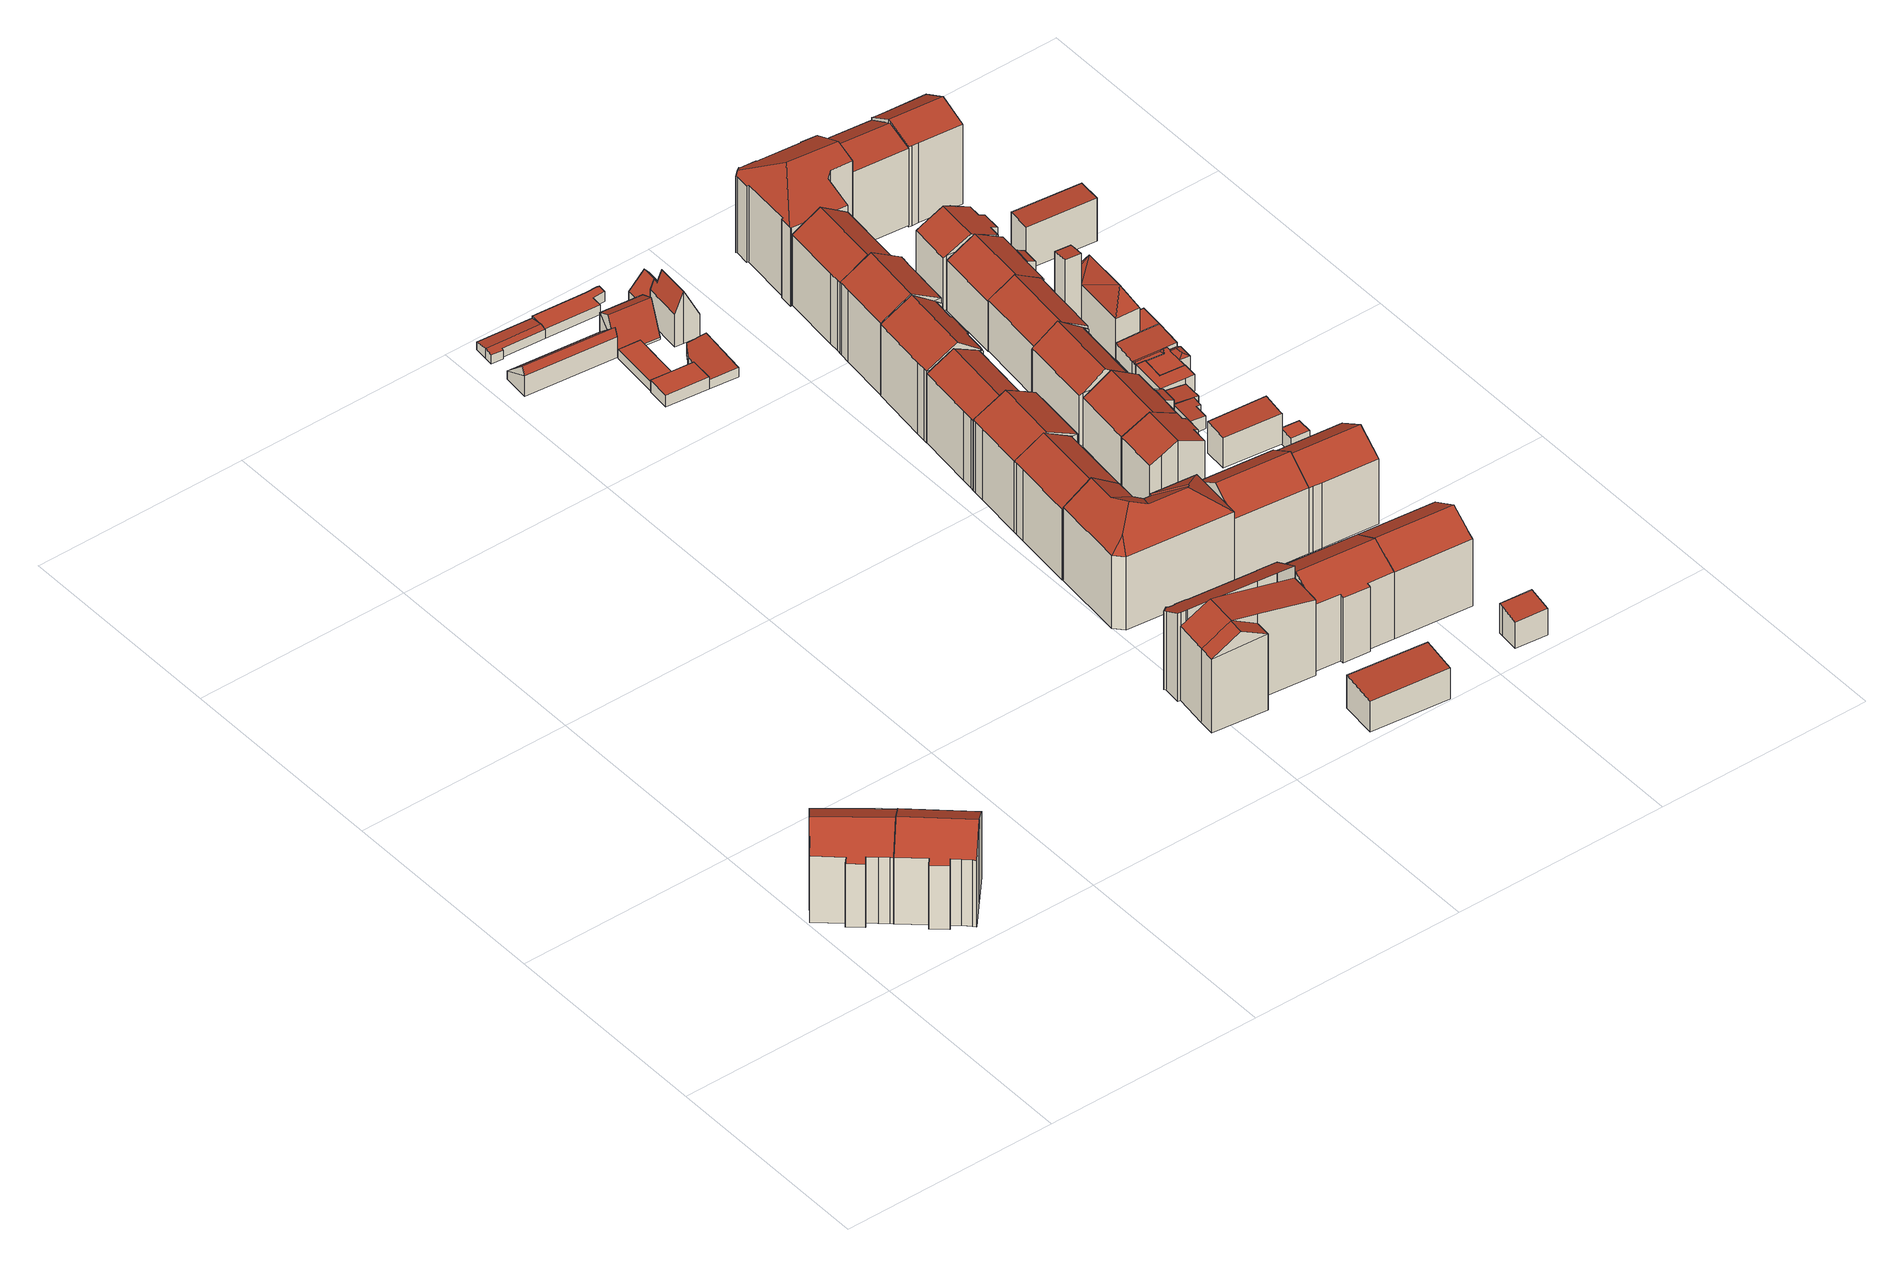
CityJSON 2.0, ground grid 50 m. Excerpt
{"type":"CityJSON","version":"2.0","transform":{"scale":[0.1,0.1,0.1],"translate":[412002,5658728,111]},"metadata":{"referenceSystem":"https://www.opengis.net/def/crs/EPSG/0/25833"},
"CityObjects":{
"building1":{"type":"Building","attributes":{"Dachtyp_tdc":"tdcGableRoof","Gemeindeschluessel":14612000,"Dachneigung":29.55,"QualitaetDacherkennung":77,"Geometrietyp2DReferenz":"3000","measuredHeight":20.84,"function":"31001_9998","roofType":"3100"},"geometry":[{"type":"Solid","lod":"2","boundaries":[[[[0,1,2,3]],[[1,4,5,2]],[[4,6,7,5]],[[6,8,9,7]],[[8,10,11,9]],[[10,12,13,11]],[[12,14,15,13]],[[14,16,17,15]],[[16,18,19,17]],[[18,20,21,19]],[[20,22,23,21]],[[22,24,25,23]],[[24,26,27,25]],[[26,0,3,27]],[[22,20,18,16,14,12]],[[12,10,8,6,4,1,0,26,24,22]],[[3,2,5,7,9,11,13,15,17,19,21,23,25,27]]]],"semantics":{"surfaces":[{"type":"WallSurface"},{"type":"RoofSurface"},{"type":"GroundSurface"}],"values":[[0,0,0,0,0,0,0,0,0,0,0,0,0,0,1,1,2]]}}]},
"building2":{"type":"Building","attributes":{"Dachtyp_tdc":"tdcGableRoof","Gemeindeschluessel":14612000,"Dachneigung":29.68,"QualitaetDacherkennung":78,"Geometrietyp2DReferenz":"3000","measuredHeight":20.95,"function":"31001_9998","roofType":"3100"},"geometry":[{"type":"Solid","lod":"2","boundaries":[[[[28,29,30,31]],[[29,32,33,30]],[[32,34,35,33]],[[34,36,37,35]],[[36,38,25,37]],[[38,39,40,25]],[[39,41,21,40]],[[41,42,43,21]],[[42,44,45,43]],[[44,46,47,45]],[[46,48,49,47]],[[48,50,51,49]],[[50,52,53,51]],[[52,28,31,53]],[[48,46,44,42,41,39]],[[39,38,36,34,32,29,28,52,50,48]],[[31,30,33,35,37,25,40,21,43,45,47,49,51,53]]]],"semantics":{"surfaces":[{"type":"WallSurface"},{"type":"RoofSurface"},{"type":"GroundSurface"}],"values":[[0,0,0,0,0,0,0,0,0,0,0,0,0,0,1,1,2]]}}]},
"building3":{"type":"Building","attributes":{"Gemeindeschluessel":14612000,"Geometrietyp2DReferenz":"3000","function":"31001_9998","roofType":"9999"},"children":["building3-1","building3-2","building3-3"]},
"building3-1":{"type":"BuildingPart","attributes":{"Dachtyp_tdc":"tdcGableRoof","Dachneigung":10.13,"QualitaetDacherkennung":28,"Geometrietyp2DReferenz":"3000","measuredHeight":22.57,"roofType":"3100"},"parents":["building3"],"geometry":[{"type":"MultiSurface","lod":"2","boundaries":[[[54,55,56,57]],[[55,58,59,56]],[[58,60,61,62,59]],[[63,64,65,66]],[[67,60,58,55,54,68,69]],[[69,70,64,63,71,72,67]],[[73,57,56,59,62,74,66,65]]],"semantics":{"surfaces":[{"type":"WallSurface"},{"type":"RoofSurface"},{"type":"GroundSurface"}],"values":[0,0,0,0,1,1,2]}}]},
"building3-2":{"type":"BuildingPart","attributes":{"Dachtyp_tdc":"tdcGableRoof","Dachneigung":30.17,"QualitaetDacherkennung":60,"Geometrietyp2DReferenz":"3000","measuredHeight":22.59,"roofType":"3100"},"parents":["building3"],"geometry":[{"type":"MultiSurface","lod":"2","boundaries":[[[61,75,76,62]],[[75,77,78,76]],[[77,63,66,78]],[[77,75,79]],[[75,61,67,72,80,79]],[[63,77,79,80]],[[62,76,78,66,74]]],"semantics":{"surfaces":[{"type":"WallSurface"},{"type":"RoofSurface"},{"type":"GroundSurface"}],"values":[0,0,0,0,1,1,2]}}]},
"building3-3":{"type":"BuildingPart","attributes":{"Dachtyp_tdc":"tdcPolyFlatRoof","Dachneigung":30,"QualitaetDacherkennung":46,"Geometrietyp2DReferenz":"3000","measuredHeight":22.21,"roofType":"2100"},"parents":["building3"],"geometry":[{"type":"MultiSurface","lod":"2","boundaries":[[[81,82,83,84]],[[82,85,86,83]],[[85,87,88,86]],[[87,89,90,88]],[[89,91,92,90]],[[91,93,54,57,92]],[[94,95,96,65,64]],[[95,97,98,96]],[[97,99,100,98]],[[99,101,102,100]],[[101,103,104,102]],[[103,105,106,104]],[[105,107,108,106]],[[107,109,110,108]],[[109,81,84,110]],[[109,107,105,103,101,99,97,95,94,70,111,68,93,91,89,87,85,82,81]],[[84,83,86,88,90,92,57,73,65,96,98,100,102,104,106,108,110]]],"semantics":{"surfaces":[{"type":"WallSurface"},{"type":"RoofSurface"},{"type":"GroundSurface"}],"values":[0,0,0,0,0,0,0,0,0,0,0,0,0,0,0,1,2]}}]},
"building4":{"type":"Building","attributes":{"Dachtyp_tdc":"tdcGableRoof","Gemeindeschluessel":14612000,"Dachneigung":43.12,"QualitaetDacherkennung":6,"Geometrietyp2DReferenz":"3000","measuredHeight":6.98,"function":"31001_2463","roofType":"3100"},"geometry":[{"type":"Solid","lod":"2","boundaries":[[[[112,113,114,115]],[[113,116,117,114]],[[116,118,119,117]],[[118,112,115,119]],[[116,113,120]],[[112,118,121]],[[113,112,121,120]],[[118,116,120,121]],[[115,114,117,119]]]],"semantics":{"surfaces":[{"type":"WallSurface"},{"type":"RoofSurface"},{"type":"GroundSurface"}],"values":[[0,0,0,0,0,0,1,1,2]]}}]},
"building5":{"type":"Building","attributes":{"Dachtyp_tdc":"tdcGableRoof","Gemeindeschluessel":14612000,"Dachneigung":10.74,"QualitaetDacherkennung":27,"Geometrietyp2DReferenz":"3000","measuredHeight":2.62,"function":"31001_2463","roofType":"3100"},"geometry":[{"type":"Solid","lod":"2","boundaries":[[[[122,123,124,125]],[[123,126,127,124]],[[126,128,129,127]],[[128,130,131,129]],[[130,132,133,131]],[[132,134,135,133]],[[134,136,137,135]],[[136,122,125,137]],[[132,130,128,126]],[[126,123,122,136,134,132]],[[125,124,127,129,131,133,135,137]]]],"semantics":{"surfaces":[{"type":"WallSurface"},{"type":"RoofSurface"},{"type":"GroundSurface"}],"values":[[0,0,0,0,0,0,0,0,1,1,2]]}}]},
"building6":{"type":"Building","attributes":{"Dachtyp_tdc":"tdcPolyFlatRoof","Gemeindeschluessel":14612000,"Dachneigung":0,"QualitaetDacherkennung":35,"Geometrietyp2DReferenz":"3000","measuredHeight":2.33,"function":"31001_2463","roofType":"1000"},"geometry":[{"type":"Solid","lod":"2","boundaries":[[[[138,139,140,141]],[[139,142,143,140]],[[142,144,145,143]],[[144,138,141,145]],[[144,142,139,138]],[[141,140,143,145]]]],"semantics":{"surfaces":[{"type":"WallSurface"},{"type":"RoofSurface"},{"type":"GroundSurface"}],"values":[[0,0,0,0,1,2]]}}]},
"building7":{"type":"Building","attributes":{"Dachtyp_tdc":"tdcPolyFlatRoof","Gemeindeschluessel":14612000,"Dachneigung":3.44,"QualitaetDacherkennung":80,"Geometrietyp2DReferenz":"3000","measuredHeight":8.23,"function":"31001_9998","roofType":"2100"},"geometry":[{"type":"Solid","lod":"2","boundaries":[[[[146,147,148,149]],[[147,150,151,148]],[[150,152,153,151]],[[152,146,149,153]],[[152,150,147,146]],[[149,148,151,153]]]],"semantics":{"surfaces":[{"type":"WallSurface"},{"type":"RoofSurface"},{"type":"GroundSurface"}],"values":[[0,0,0,0,1,2]]}}]},
"building8":{"type":"Building","attributes":{"Gemeindeschluessel":14612000,"Geometrietyp2DReferenz":"3000","function":"31001_2463","roofType":"9999"},"children":["building8-1","building8-2"]},
"building8-1":{"type":"BuildingPart","attributes":{"Dachtyp_tdc":"tdcPolyFlatRoof","Dachneigung":0,"QualitaetDacherkennung":0,"Geometrietyp2DReferenz":"3000","measuredHeight":3,"roofType":"9999"},"parents":["building8"],"geometry":[{"type":"MultiSurface","lod":"2","boundaries":[[[154,155,156,157,158]],[[158,157,159,160]],[[157,156,161,162,159]],[[163,161,156,155]],[[155,154,164,165,163]],[[154,158,160,164]],[[160,159,162,165,164]],[[163,165,162,161]]],"semantics":{"surfaces":[{"type":"RoofSurface"},{"type":"WallSurface"},{"type":"GroundSurface"},{"type":"ClosureSurface","isClosure":"1","QuelleClosure":"LoD1Solid"}],"values":[0,1,1,1,1,1,2,3]}}]},
"building8-2":{"type":"BuildingPart","attributes":{"Dachtyp_tdc":"tdcPolyFlatRoof","Dachneigung":3.17,"QualitaetDacherkennung":72,"Geometrietyp2DReferenz":"3000","measuredHeight":2.97,"roofType":"2100"},"parents":["building8"],"geometry":[{"type":"MultiSurface","lod":"2","boundaries":[[[161,166,167,162]],[[166,168,169,167]],[[168,170,171,169]],[[170,172,173,171]],[[172,163,165,173]],[[172,170,168,166,161,163]],[[165,162,167,169,171,173]]],"semantics":{"surfaces":[{"type":"WallSurface"},{"type":"RoofSurface"},{"type":"GroundSurface"}],"values":[0,0,0,0,0,1,2]}}]},
"building9":{"type":"Building","attributes":{"Dachtyp_tdc":"tdcFreeFormRoof","Gemeindeschluessel":14612000,"Dachneigung":35.13,"QualitaetDacherkennung":29,"Geometrietyp2DReferenz":"3000","measuredHeight":24.06,"function":"31001_9998","roofType":"5000"},"geometry":[{"type":"Solid","lod":"2","boundaries":[[[[174,175,176,177]],[[175,178,179,176]],[[178,180,181,179]],[[180,182,183,181]],[[182,184,185,183]],[[184,186,187,185]],[[186,188,189,187]],[[188,190,191,189]],[[190,192,193,191]],[[192,194,195,193]],[[196,197,198,199,194,192]],[[200,201,202,196,192,190]],[[200,190,188]],[[201,200,188,186]],[[202,201,186,184]],[[197,196,202,184,182]],[[203,198,197,182,180]],[[204,203,180,178]],[[204,178,175]],[[199,198,203,204,175,174]],[[199,174,194]],[[177,176,179,181,183,185,187,189,191,193,195]],[[194,174,177,195]]]],"semantics":{"surfaces":[{"type":"WallSurface"},{"type":"RoofSurface"},{"type":"GroundSurface"}],"values":[[0,0,0,0,0,0,0,0,0,0,1,1,1,1,1,1,1,1,0,1,1,2,0]]}}]},
"building10":{"type":"Building","attributes":{"Dachtyp_tdc":"tdcFreeFormRoof","Gemeindeschluessel":14612000,"Dachneigung":31.81,"QualitaetDacherkennung":64,"Geometrietyp2DReferenz":"3000","measuredHeight":22,"function":"31001_9998","roofType":"5000"},"geometry":[{"type":"Solid","lod":"2","boundaries":[[[[205,206,207,208]],[[206,209,210,207]],[[209,211,212,210]],[[211,213,214,212]],[[213,215,216,214]],[[215,217,218,216]],[[217,219,220,218]],[[219,221,222,220]],[[221,205,208,222]],[[223,224,211,209,206,205,221]],[[219,217,215,213,224,223]],[[221,219,223]],[[213,211,224]],[[208,207,210,212,214,216,218,220,222]]]],"semantics":{"surfaces":[{"type":"WallSurface"},{"type":"RoofSurface"},{"type":"GroundSurface"}],"values":[[0,0,0,0,0,0,0,0,0,1,1,0,0,2]]}}]},
"building11":{"type":"Building","attributes":{"Dachtyp_tdc":"tdcPolyFlatRoof","Gemeindeschluessel":14612000,"Dachneigung":0,"QualitaetDacherkennung":67,"Geometrietyp2DReferenz":"3000","measuredHeight":2.46,"function":"31001_2463","roofType":"1000"},"geometry":[{"type":"Solid","lod":"2","boundaries":[[[[225,226,227,228]],[[226,229,230,227]],[[229,231,232,230]],[[231,233,135,232]],[[233,234,131,135]],[[234,235,236,131]],[[235,237,238,236]],[[237,239,240,238]],[[239,225,228,240]],[[239,237,235,234,233,231,229,226,225]],[[228,227,230,232,135,131,236,238,240]]]],"semantics":{"surfaces":[{"type":"WallSurface"},{"type":"RoofSurface"},{"type":"GroundSurface"}],"values":[[0,0,0,0,0,0,0,0,0,1,2]]}}]},
"building12":{"type":"Building","attributes":{"Dachtyp_tdc":"tdcGableRoof","Gemeindeschluessel":14612000,"Dachneigung":68.55,"QualitaetDacherkennung":6,"Geometrietyp2DReferenz":"3000","measuredHeight":8.43,"function":"31001_2463","roofType":"3100"},"geometry":[{"type":"Solid","lod":"2","boundaries":[[[[241,242,243,244]],[[242,245,246,243]],[[245,247,248,246]],[[245,242,249]],[[241,247,250]],[[242,241,250,249]],[[247,245,249,250]],[[244,243,246,248]],[[247,241,244,248]]]],"semantics":{"surfaces":[{"type":"WallSurface"},{"type":"RoofSurface"},{"type":"GroundSurface"}],"values":[[0,0,0,0,0,1,1,2,0]]}}]},
"building13":{"type":"Building","attributes":{"Dachtyp_tdc":"tdcFreeFormRoof","Gemeindeschluessel":14612000,"Dachneigung":28.38,"QualitaetDacherkennung":77,"Geometrietyp2DReferenz":"3000","measuredHeight":21.94,"function":"31001_9998","roofType":"5000"},"geometry":[{"type":"Solid","lod":"2","boundaries":[[[[211,251,252,212]],[[251,253,254,252]],[[253,255,256,254]],[[255,257,258,256]],[[257,259,260,258]],[[259,261,262,260]],[[261,263,264,262]],[[263,265,266,264]],[[265,211,212,266]],[[263,261,259,257,267,268,265]],[[268,267,255,253,251,211]],[[211,265,268]],[[257,255,267]],[[212,252,254,256,258,260,262,264,266]]]],"semantics":{"surfaces":[{"type":"WallSurface"},{"type":"RoofSurface"},{"type":"GroundSurface"}],"values":[[0,0,0,0,0,0,0,0,0,1,1,0,0,2]]}}]},
"building14":{"type":"Building","attributes":{"Dachtyp_tdc":"tdcGableRoof","Gemeindeschluessel":14612000,"Dachneigung":28.77,"QualitaetDacherkennung":62,"Geometrietyp2DReferenz":"3000","measuredHeight":20.57,"function":"31001_9998","roofType":"3100"},"geometry":[{"type":"Solid","lod":"2","boundaries":[[[[269,270,271,272]],[[270,273,274,271]],[[273,275,276,274]],[[275,277,278,276]],[[277,279,280,278]],[[279,281,282,280]],[[281,283,284,282]],[[283,285,286,284]],[[285,287,288,286]],[[287,269,272,288]],[[283,281,279,277,275,273,270,269]],[[269,287,285,283]],[[272,271,274,276,278,280,282,284,286,288]]]],"semantics":{"surfaces":[{"type":"WallSurface"},{"type":"RoofSurface"},{"type":"GroundSurface"}],"values":[[0,0,0,0,0,0,0,0,0,0,1,1,2]]}}]},
"building15":{"type":"Building","attributes":{"Dachtyp_tdc":"tdcGableRoof","Gemeindeschluessel":14612000,"Dachneigung":63.84,"QualitaetDacherkennung":7,"Geometrietyp2DReferenz":"3000","measuredHeight":13.15,"function":"31001_2463","roofType":"3100"},"geometry":[{"type":"Solid","lod":"2","boundaries":[[[[289,290,291,292]],[[290,293,294,291]],[[293,295,296,294]],[[295,297,298,296]],[[297,299,300,298]],[[299,301,302,300]],[[301,303,304,302]],[[303,289,292,304]],[[299,297,295,293]],[[293,290,289,303,301,299]],[[292,291,294,296,298,300,302,304]]]],"semantics":{"surfaces":[{"type":"WallSurface"},{"type":"RoofSurface"},{"type":"GroundSurface"}],"values":[[0,0,0,0,0,0,0,0,1,1,2]]}}]},
"building16":{"type":"Building","attributes":{"Dachtyp_tdc":"tdcGableRoof","Gemeindeschluessel":14612000,"Dachneigung":30.08,"QualitaetDacherkennung":78,"Geometrietyp2DReferenz":"3000","measuredHeight":21.01,"function":"31001_9998","roofType":"3100"},"geometry":[{"type":"Solid","lod":"2","boundaries":[[[[305,306,307,308]],[[306,309,310,307]],[[309,311,258,310]],[[311,312,313,258]],[[312,314,256,313]],[[314,315,316,256]],[[315,317,318,316]],[[317,319,320,318]],[[319,321,322,320]],[[321,323,324,322]],[[323,325,326,324]],[[325,327,328,326]],[[327,329,330,328]],[[329,305,308,330]],[[325,323,321,319,317,315,314,312]],[[312,311,309,306,305,329,327,325]],[[308,307,310,258,313,256,316,318,320,322,324,326,328,330]]]],"semantics":{"surfaces":[{"type":"WallSurface"},{"type":"RoofSurface"},{"type":"GroundSurface"}],"values":[[0,0,0,0,0,0,0,0,0,0,0,0,0,0,1,1,2]]}}]},
"building17":{"type":"Building","attributes":{"Dachtyp_tdc":"tdcGableRoof","Gemeindeschluessel":14612000,"Dachneigung":33.32,"QualitaetDacherkennung":3,"Geometrietyp2DReferenz":"3000","measuredHeight":5.29,"function":"31001_2463","roofType":"3100"},"geometry":[{"type":"Solid","lod":"2","boundaries":[[[[331,332,333,334]],[[332,335,336,333]],[[335,337,338,336]],[[337,339,340,338]],[[339,341,342,340]],[[341,343,344,342]],[[343,345,346,344]],[[345,331,334,346]],[[341,339,337,335,332,331]],[[331,345,343,341]],[[334,333,336,338,340,342,344,346]]]],"semantics":{"surfaces":[{"type":"WallSurface"},{"type":"RoofSurface"},{"type":"GroundSurface"}],"values":[[0,0,0,0,0,0,0,0,1,1,2]]}}]},
"building18":{"type":"Building","attributes":{"Dachtyp_tdc":"tdcFreeFormRoof","Gemeindeschluessel":14612000,"Dachneigung":29.87,"QualitaetDacherkennung":56,"Geometrietyp2DReferenz":"3000","measuredHeight":22.11,"function":"31001_9998","roofType":"5000"},"geometry":[{"type":"Solid","lod":"2","boundaries":[[[[347,348,349,350]],[[348,351,352,349]],[[351,353,354,352]],[[353,355,356,354]],[[355,357,358,356]],[[357,359,360,358]],[[359,361,362,360]],[[361,363,364,362]],[[363,365,366,364]],[[365,367,368,366]],[[367,369,370,368]],[[369,371,372,370]],[[371,373,374,372]],[[373,347,350,374]],[[375,376,367,365,363,361]],[[373,371,369,376,375,359,357,355,353,351,348,347]],[[361,359,375]],[[369,367,376]],[[350,349,352,354,356,358,360,362,364,366,368,370,372,374]]]],"semantics":{"surfaces":[{"type":"WallSurface"},{"type":"RoofSurface"},{"type":"GroundSurface"}],"values":[[0,0,0,0,0,0,0,0,0,0,0,0,0,0,1,1,0,0,2]]}}]},
"building19":{"type":"Building","attributes":{"Dachtyp_tdc":"tdcGableRoof","Gemeindeschluessel":14612000,"Dachneigung":35.1,"QualitaetDacherkennung":63,"Geometrietyp2DReferenz":"3000","measuredHeight":21.14,"function":"31001_9998","roofType":"3100"},"geometry":[{"type":"Solid","lod":"2","boundaries":[[[[377,378,193,379]],[[378,380,191,193]],[[380,381,382,191]],[[381,377,379,382]],[[380,378,383]],[[377,381,384]],[[378,377,384,383]],[[381,380,383,384]],[[379,193,191,382]]]],"semantics":{"surfaces":[{"type":"WallSurface"},{"type":"RoofSurface"},{"type":"GroundSurface"}],"values":[[0,0,0,0,0,0,1,1,2]]}}]},
"building20":{"type":"Building","attributes":{"Dachtyp_tdc":"tdcFreeFormRoof","Gemeindeschluessel":14612000,"Dachneigung":30.01,"QualitaetDacherkennung":65,"Geometrietyp2DReferenz":"3000","measuredHeight":20.77,"function":"31001_9998","roofType":"5000"},"geometry":[{"type":"Solid","lod":"2","boundaries":[[[[385,386,387,388]],[[386,389,390,387]],[[389,287,391,390]],[[287,392,393,391]],[[392,385,388,393]],[[385,394,395,389,386]],[[394,392,287,395]],[[385,392,394]],[[287,389,395]],[[388,387,390,391,393]]]],"semantics":{"surfaces":[{"type":"WallSurface"},{"type":"RoofSurface"},{"type":"GroundSurface"}],"values":[[0,0,0,0,0,1,1,0,0,2]]}}]},
"building21":{"type":"Building","attributes":{"Dachtyp_tdc":"tdcGableRoof","Gemeindeschluessel":14612000,"Dachneigung":27.71,"QualitaetDacherkennung":69,"Geometrietyp2DReferenz":"3000","measuredHeight":16.54,"function":"31001_9998","roofType":"3100"},"geometry":[{"type":"Solid","lod":"2","boundaries":[[[[396,397,398,399]],[[397,400,401,398]],[[400,402,403,401]],[[402,404,405,403]],[[404,406,407,405]],[[406,408,409,407]],[[408,410,411,409]],[[410,412,413,411]],[[412,414,415,413]],[[414,416,417,415]],[[416,418,419,417]],[[418,396,399,419]],[[414,412,410,408,406,404,402,400]],[[400,397,396,418,416,414]],[[399,398,401,403,405,407,409,411,413,415,417,419]]]],"semantics":{"surfaces":[{"type":"WallSurface"},{"type":"RoofSurface"},{"type":"GroundSurface"}],"values":[[0,0,0,0,0,0,0,0,0,0,0,0,1,1,2]]}}]},
"building22":{"type":"Building","attributes":{"Dachtyp_tdc":"tdcFreeFormRoof","Gemeindeschluessel":14612000,"Dachneigung":30.69,"QualitaetDacherkennung":82,"Geometrietyp2DReferenz":"3000","measuredHeight":22.26,"function":"31001_9998","roofType":"5000"},"geometry":[{"type":"Solid","lod":"2","boundaries":[[[[420,421,422,423]],[[421,424,425,422]],[[424,426,427,425]],[[426,428,429,427]],[[428,430,431,429]],[[430,432,433,431]],[[432,434,435,433]],[[434,436,437,435]],[[436,420,423,437]],[[432,430,428,438,439,436,434]],[[439,438,426,424,421,420]],[[428,426,438]],[[420,436,439]],[[423,422,425,427,429,431,433,435,437]]]],"semantics":{"surfaces":[{"type":"WallSurface"},{"type":"RoofSurface"},{"type":"GroundSurface"}],"values":[[0,0,0,0,0,0,0,0,0,1,1,0,0,2]]}}]},
"building23":{"type":"Building","attributes":{"Dachtyp_tdc":"tdcPolyFlatRoof","Gemeindeschluessel":14612000,"Dachneigung":8.82,"QualitaetDacherkennung":75,"Geometrietyp2DReferenz":"3000","measuredHeight":7.54,"function":"31001_9998","roofType":"2100"},"geometry":[{"type":"Solid","lod":"2","boundaries":[[[[440,441,442,443]],[[441,444,445,442]],[[444,446,447,445]],[[446,448,449,447]],[[448,440,443,449]],[[448,446,444,441,440]],[[443,442,445,447,449]]]],"semantics":{"surfaces":[{"type":"WallSurface"},{"type":"RoofSurface"},{"type":"GroundSurface"}],"values":[[0,0,0,0,0,1,2]]}}]},
"building24":{"type":"Building","attributes":{"Gemeindeschluessel":14612000,"Geometrietyp2DReferenz":"3000","function":"31001_9998","roofType":"9999"},"children":["building24-1","building24-2"]},
"building24-1":{"type":"BuildingPart","attributes":{"Dachtyp_tdc":"tdcGableRoof","Dachneigung":32.25,"QualitaetDacherkennung":72,"Geometrietyp2DReferenz":"3000","measuredHeight":16.52,"roofType":"3100"},"parents":["building24"],"geometry":[{"type":"MultiSurface","lod":"2","boundaries":[[[450,451,452,453]],[[451,454,455,452]],[[454,456,457,455]],[[456,458,459,457]],[[458,460,461,459]],[[460,462,463,461]],[[462,464,465,463]],[[464,466,467,465]],[[466,468,469,467]],[[462,460,458,456]],[[456,454,451,450,468,466,464,462]],[[469,453,452,455,457,459,461,463,465,467]]],"semantics":{"surfaces":[{"type":"WallSurface"},{"type":"RoofSurface"},{"type":"GroundSurface"}],"values":[0,0,0,0,0,0,0,0,0,1,1,2]}}]},
"building24-2":{"type":"BuildingPart","attributes":{"Dachtyp_tdc":"tdcPolyFlatRoof","Dachneigung":24.2,"QualitaetDacherkennung":58,"Geometrietyp2DReferenz":"3000","measuredHeight":12.87,"roofType":"2100"},"parents":["building24"],"geometry":[{"type":"MultiSurface","lod":"2","boundaries":[[[470,469,468]],[[470,471,472,469]],[[471,473,474,472]],[[473,475,453,474]],[[475,450,453]],[[475,473,471,470]],[[469,472,474,453]]],"semantics":{"surfaces":[{"type":"WallSurface"},{"type":"RoofSurface"},{"type":"GroundSurface"}],"values":[0,0,0,0,0,1,2]}}]},
"building25":{"type":"Building","attributes":{"Dachtyp_tdc":"tdcGableRoof","Gemeindeschluessel":14612000,"Dachneigung":32.93,"QualitaetDacherkennung":82,"Geometrietyp2DReferenz":"3000","measuredHeight":21.91,"function":"31001_9998","roofType":"3100"},"geometry":[{"type":"Solid","lod":"2","boundaries":[[[[476,477,478,479]],[[477,480,481,478]],[[480,482,483,481]],[[482,484,485,483]],[[484,486,487,485]],[[486,488,489,487]],[[488,490,491,489]],[[490,492,493,491]],[[492,494,495,493]],[[494,496,497,495]],[[496,476,479,497]],[[492,490,488,486,484,482,480]],[[480,477,476,496,494,492]],[[479,478,481,483,485,487,489,491,493,495,497]]]],"semantics":{"surfaces":[{"type":"WallSurface"},{"type":"RoofSurface"},{"type":"GroundSurface"}],"values":[[0,0,0,0,0,0,0,0,0,0,0,1,1,2]]}}]},
"building26":{"type":"Building","attributes":{"Dachtyp_tdc":"tdcFreeFormRoof","Gemeindeschluessel":14612000,"Dachneigung":36.09,"QualitaetDacherkennung":79,"Geometrietyp2DReferenz":"3000","measuredHeight":16.97,"function":"31001_9998","roofType":"5000"},"geometry":[{"type":"Solid","lod":"2","boundaries":[[[[498,499,500,501]],[[499,502,503,500]],[[502,504,505,503]],[[504,506,507,505]],[[506,508,509,507]],[[508,510,511,509]],[[510,498,501,511]],[[512,513,504,502,499]],[[510,508,506,513,512,498]],[[506,504,513]],[[499,498,512]],[[501,500,503,505,507,509,511]]]],"semantics":{"surfaces":[{"type":"WallSurface"},{"type":"RoofSurface"},{"type":"GroundSurface"}],"values":[[0,0,0,0,0,0,0,1,1,0,0,2]]}}]},
"building27":{"type":"Building","attributes":{"Dachtyp_tdc":"tdcFreeFormRoof","Gemeindeschluessel":14612000,"Dachneigung":32.68,"QualitaetDacherkennung":29,"Geometrietyp2DReferenz":"3000","measuredHeight":20.61,"function":"31001_9998","roofType":"5000"},"geometry":[{"type":"Solid","lod":"2","boundaries":[[[[514,515,379,516]],[[515,517,518,379]],[[517,519,382,518]],[[519,520,521,382]],[[520,522,523,521]],[[522,524,525,523]],[[524,526,527,525]],[[526,528,529,527]],[[528,530,531,529]],[[530,514,516,531]],[[526,524,522,520,519,517]],[[517,515,514,530,528,526]],[[516,379,518,382,521,523,525,527,529,531]]]],"semantics":{"surfaces":[{"type":"WallSurface"},{"type":"RoofSurface"},{"type":"GroundSurface"}],"values":[[0,0,0,0,0,0,0,0,0,0,1,1,2]]}}]},
"building28":{"type":"Building","attributes":{"Dachtyp_tdc":"tdcFreeFormRoof","Gemeindeschluessel":14612000,"Dachneigung":13.14,"QualitaetDacherkennung":28,"Geometrietyp2DReferenz":"3000","measuredHeight":23.07,"function":"31001_9998","roofType":"5000"},"geometry":[{"type":"Solid","lod":"2","boundaries":[[[[532,533,534,535]],[[533,536,537,534]],[[538,539,536,533,532,540,541,542,543]],[[544,545,546,538,543,547,548,549,550]],[[551,552,553,554,555,556,557,539,538,546]],[[557,536,539]],[[542,547,543]],[[545,551,546]],[[537,558,559,560,561,562,563,564,565,566,567,568,569,570,571,572,573,535,534]],[[541,540,573,572]],[[540,532,535,573]],[[536,557,558,537]],[[557,556,559,558]],[[556,555,560,559]],[[555,554,561,560]],[[554,553,562,561]],[[553,552,563,562]],[[552,551,564,563]],[[551,545,565,564]],[[545,544,566,565]],[[544,550,567,566]],[[550,549,568,567]],[[549,548,569,568]],[[548,547,570,569]],[[547,542,571,570]],[[542,541,572,571]]]],"semantics":{"surfaces":[{"type":"WallSurface"},{"type":"RoofSurface"},{"type":"GroundSurface"}],"values":[[0,0,1,1,1,0,0,0,2,0,0,0,0,0,0,0,0,0,0,0,0,0,0,0,0,0]]}}]},
"building29":{"type":"Building","attributes":{"Dachtyp_tdc":"tdcGableRoof","Gemeindeschluessel":14612000,"Dachneigung":30.91,"QualitaetDacherkennung":71,"Geometrietyp2DReferenz":"3000","measuredHeight":16.46,"function":"31001_9998","roofType":"3100"},"geometry":[{"type":"Solid","lod":"2","boundaries":[[[[574,575,576,577,578,579,580,581,582,583,584]],[[585,586,587,588,589,590]],[[590,591,592,593,594,595,585]],[[593,592,575,574]],[[592,591,576,575]],[[591,590,577,576]],[[590,589,578,577]],[[589,588,579,578]],[[588,587,580,579]],[[587,586,581,580]],[[586,585,582,581]],[[585,595,583,582]],[[595,594,584,583]],[[594,593,574,584]]]],"semantics":{"surfaces":[{"type":"GroundSurface"},{"type":"RoofSurface"},{"type":"WallSurface"}],"values":[[0,1,1,2,2,2,2,2,2,2,2,2,2,2]]}}]},
"building30":{"type":"Building","attributes":{"Dachtyp_tdc":"tdcPolyFlatRoof","Gemeindeschluessel":14612000,"Dachneigung":3.24,"QualitaetDacherkennung":68,"Geometrietyp2DReferenz":"3000","measuredHeight":8.05,"function":"31001_9998","roofType":"2100"},"geometry":[{"type":"Solid","lod":"2","boundaries":[[[[596,597,598,599]],[[597,600,601,598]],[[600,602,603,601]],[[602,604,605,603]],[[604,596,599,605]],[[604,602,600,597,596]],[[599,598,601,603,605]]]],"semantics":{"surfaces":[{"type":"WallSurface"},{"type":"RoofSurface"},{"type":"GroundSurface"}],"values":[[0,0,0,0,0,1,2]]}}]},
"building31":{"type":"Building","attributes":{"Dachtyp_tdc":"tdcPolyFlatRoof","Gemeindeschluessel":14612000,"Dachneigung":4.69,"QualitaetDacherkennung":75,"Geometrietyp2DReferenz":"3000","measuredHeight":3.53,"function":"31001_9998","roofType":"2100"},"geometry":[{"type":"Solid","lod":"2","boundaries":[[[[606,607,608,609]],[[607,610,611,608]],[[610,612,613,611]],[[612,614,615,613]],[[614,616,617,615]],[[616,606,609,617]],[[616,614,612,610,607,606]],[[609,608,611,613,615,617]]]],"semantics":{"surfaces":[{"type":"WallSurface"},{"type":"RoofSurface"},{"type":"GroundSurface"}],"values":[[0,0,0,0,0,0,1,2]]}}]},
"building32":{"type":"Building","attributes":{"Dachtyp_tdc":"tdcPolyFlatRoof","Gemeindeschluessel":14612000,"Dachneigung":6.73,"QualitaetDacherkennung":84,"Geometrietyp2DReferenz":"3000","measuredHeight":3.6,"function":"31001_9998","roofType":"2100"},"geometry":[{"type":"Solid","lod":"2","boundaries":[[[[618,619,620,611]],[[619,621,622,620]],[[621,623,624,622]],[[623,625,626,624]],[[625,612,613,626]],[[612,618,611,613]],[[612,625,623,621,619,618]],[[611,620,622,624,626,613]]]],"semantics":{"surfaces":[{"type":"WallSurface"},{"type":"RoofSurface"},{"type":"GroundSurface"}],"values":[[0,0,0,0,0,0,1,2]]}}]},
"building33":{"type":"Building","attributes":{"Gemeindeschluessel":14612000,"Geometrietyp2DReferenz":"3000","function":"31001_9998","roofType":"9999"},"children":["building33-1","building33-2"]},
"building33-1":{"type":"BuildingPart","attributes":{"Dachtyp_tdc":"tdcPolyFlatRoof","Dachneigung":29.62,"QualitaetDacherkennung":57,"Geometrietyp2DReferenz":"3000","measuredHeight":13.26,"roofType":"2100"},"parents":["building33"],"geometry":[{"type":"MultiSurface","lod":"2","boundaries":[[[627,628,629,630,631]],[[628,632,633,629]],[[632,634,635,636,633]],[[632,628,627,637,634]],[[636,638,630,629,633]]],"semantics":{"surfaces":[{"type":"WallSurface"},{"type":"RoofSurface"},{"type":"GroundSurface"}],"values":[0,0,0,1,2]}}]},
"building33-2":{"type":"BuildingPart","attributes":{"Dachtyp_tdc":"tdcGableRoof","Dachneigung":30,"QualitaetDacherkennung":81,"Geometrietyp2DReferenz":"3000","measuredHeight":16.38,"roofType":"3100"},"parents":["building33"],"geometry":[{"type":"MultiSurface","lod":"2","boundaries":[[[635,639,640,636]],[[639,641,642,640]],[[641,643,644,642]],[[643,645,646,644]],[[645,647,648,646]],[[647,649,650,648]],[[649,651,652,650]],[[651,631,630,652]],[[647,645,643,641]],[[641,639,635,653,631,651,649,647]],[[630,638,636,640,642,644,646,648,650,652]]],"semantics":{"surfaces":[{"type":"WallSurface"},{"type":"RoofSurface"},{"type":"GroundSurface"}],"values":[0,0,0,0,0,0,0,0,1,1,2]}}]},
"building34":{"type":"Building","attributes":{"Dachtyp_tdc":"tdcPolyFlatRoof","Gemeindeschluessel":14612000,"Dachneigung":0,"QualitaetDacherkennung":63,"Geometrietyp2DReferenz":"3000","measuredHeight":4.1,"function":"31001_9998","roofType":"1000"},"geometry":[{"type":"Solid","lod":"2","boundaries":[[[[654,655,656,657]],[[655,658,659,656]],[[658,660,661,659]],[[660,662,663,661]],[[662,664,665,663]],[[664,666,667,665]],[[666,654,657,667]],[[666,664,662,660,658,655,654]],[[657,656,659,661,663,665,667]]]],"semantics":{"surfaces":[{"type":"WallSurface"},{"type":"RoofSurface"},{"type":"GroundSurface"}],"values":[[0,0,0,0,0,0,0,1,2]]}}]},
"building35":{"type":"Building","attributes":{"Dachtyp_tdc":"tdcPolyFlatRoof","Gemeindeschluessel":14612000,"Dachneigung":0,"QualitaetDacherkennung":22,"Geometrietyp2DReferenz":"3000","measuredHeight":3.82,"function":"31001_9998","roofType":"1000"},"geometry":[{"type":"Solid","lod":"2","boundaries":[[[[668,669,670,671]],[[669,672,673,670]],[[672,674,675,673]],[[674,676,677,675]],[[676,668,671,677]],[[676,674,672,669,668]],[[671,670,673,675,677]]]],"semantics":{"surfaces":[{"type":"WallSurface"},{"type":"RoofSurface"},{"type":"GroundSurface"}],"values":[[0,0,0,0,0,1,2]]}}]},
"building36":{"type":"Building","attributes":{"Dachtyp_tdc":"tdcFreeFormRoof","Gemeindeschluessel":14612000,"Dachneigung":27.46,"QualitaetDacherkennung":65,"Geometrietyp2DReferenz":"3000","measuredHeight":16.5,"function":"31001_9998","roofType":"5000"},"geometry":[{"type":"Solid","lod":"2","boundaries":[[[[678,679,680,681]],[[679,682,683,680]],[[682,684,685,683]],[[684,686,687,685]],[[686,688,689,687]],[[688,690,691,689]],[[690,692,693,691]],[[692,694,695,693]],[[694,696,697,695]],[[696,698,699,697]],[[698,678,681,699]],[[700,701,686,684,682,679]],[[696,694,692,690,688,701,700,678,698]],[[679,678,700]],[[688,686,701]],[[681,680,683,685,687,689,691,693,695,697,699]]]],"semantics":{"surfaces":[{"type":"WallSurface"},{"type":"RoofSurface"},{"type":"GroundSurface"}],"values":[[0,0,0,0,0,0,0,0,0,0,0,1,1,0,0,2]]}}]},
"building37":{"type":"Building","attributes":{"Gemeindeschluessel":14612000,"Geometrietyp2DReferenz":"3000","function":"31001_9998","roofType":"9999"},"children":["building37-1","building37-2"]},
"building37-1":{"type":"BuildingPart","attributes":{"Dachtyp_tdc":"tdcFreeFormRoof","Dachneigung":35.97,"QualitaetDacherkennung":39,"Geometrietyp2DReferenz":"3000","measuredHeight":4.16,"roofType":"5000"},"parents":["building37"],"geometry":[{"type":"MultiSurface","lod":"2","boundaries":[[[702,703,704,705]],[[703,706,707,704]],[[706,708,709,707]],[[710,702,705,711]],[[708,706,712]],[[706,703,713,712]],[[703,702,710,714,713]],[[714,708,712,713]],[[705,704,707,709,715,711]]],"semantics":{"surfaces":[{"type":"WallSurface"},{"type":"RoofSurface"},{"type":"GroundSurface"}],"values":[0,0,0,0,1,1,1,1,2]}}]},
"building37-2":{"type":"BuildingPart","attributes":{"Dachtyp_tdc":"tdcPolyFlatRoof","Dachneigung":0,"QualitaetDacherkennung":78,"Geometrietyp2DReferenz":"3000","measuredHeight":3.85,"roofType":"1000"},"parents":["building37"],"geometry":[{"type":"MultiSurface","lod":"2","boundaries":[[[716,717,718,719]],[[717,720,721,718]],[[720,722,723,721]],[[722,724,710,711,723]],[[725,726,709,708]],[[725,716,719,726]],[[725,708,724,722,720,717,716]],[[719,718,721,723,711,715,709,726]]],"semantics":{"surfaces":[{"type":"WallSurface"},{"type":"RoofSurface"},{"type":"GroundSurface"}],"values":[0,0,0,0,0,0,1,2]}}]},
"building38":{"type":"Building","attributes":{"Gemeindeschluessel":14612000,"Geometrietyp2DReferenz":"3000","function":"31001_9998","roofType":"9999"},"children":["building38-1","building38-2"]},
"building38-1":{"type":"BuildingPart","attributes":{"Dachtyp_tdc":"tdcFreeFormRoof","Dachneigung":28.21,"QualitaetDacherkennung":51,"Geometrietyp2DReferenz":"3000","measuredHeight":4.18,"roofType":"5000"},"parents":["building38"],"geometry":[{"type":"MultiSurface","lod":"2","boundaries":[[[727,728,729,730]],[[720,721,723,722]],[[720,727,730,721]],[[731,720,722]],[[732,731,722,728]],[[732,728,727]],[[731,732,727,720]],[[730,729,723,721]]],"semantics":{"surfaces":[{"type":"WallSurface"},{"type":"RoofSurface"},{"type":"GroundSurface"}],"values":[0,0,0,1,1,1,1,2]}}]},
"building38-2":{"type":"BuildingPart","attributes":{"Dachtyp_tdc":"tdcPolyFlatRoof","Dachneigung":2.83,"QualitaetDacherkennung":64,"Geometrietyp2DReferenz":"3000","measuredHeight":4.12,"roofType":"2100"},"parents":["building38"],"geometry":[{"type":"MultiSurface","lod":"2","boundaries":[[[733,734,735,736]],[[734,737,738,735]],[[737,739,705,738]],[[739,722,723,705]],[[728,733,736,729]],[[728,722,739,737,734,733]],[[736,735,738,705,723,729]]],"semantics":{"surfaces":[{"type":"WallSurface"},{"type":"RoofSurface"},{"type":"GroundSurface"}],"values":[0,0,0,0,0,1,2]}}]},
"building39":{"type":"Building","attributes":{"Dachtyp_tdc":"tdcPolyFlatRoof","Gemeindeschluessel":14612000,"Dachneigung":5.76,"QualitaetDacherkennung":7,"Geometrietyp2DReferenz":"3000","measuredHeight":18.28,"function":"31001_9998","roofType":"2100"},"geometry":[{"type":"Solid","lod":"2","boundaries":[[[[740,741,742,743]],[[741,744,745,742]],[[744,746,747,745]],[[746,748,749,747]],[[748,740,743,749]],[[748,746,744,741,740]],[[743,742,745,747,749]]]],"semantics":{"surfaces":[{"type":"WallSurface"},{"type":"RoofSurface"},{"type":"GroundSurface"}],"values":[[0,0,0,0,0,1,2]]}}]},
"building40":{"type":"Building","attributes":{"Dachtyp_tdc":"tdcFreeFormRoof","Gemeindeschluessel":14612000,"Dachneigung":61.51,"QualitaetDacherkennung":5,"Geometrietyp2DReferenz":"3000","measuredHeight":15.63,"function":"31001_9998","roofType":"5000"},"geometry":[{"type":"Solid","lod":"2","boundaries":[[[[750,751,745,747]],[[751,752,753,745]],[[752,754,755,753]],[[754,756,757,755]],[[756,758,759,757]],[[758,760,761,759]],[[760,762,763,761]],[[762,764,749,763]],[[764,750,747,749]],[[750,765,766]],[[764,765,750]],[[764,767,765]],[[767,764,762]],[[767,762,760]],[[765,758,756]],[[767,758,765]],[[758,767,760]],[[756,766,765]],[[756,768,766]],[[754,768,756]],[[768,754,752]],[[768,752,751]],[[766,768,751,750]],[[747,745,753,755,757,759,761,763,749]]]],"semantics":{"surfaces":[{"type":"WallSurface"},{"type":"RoofSurface"},{"type":"GroundSurface"}],"values":[[0,0,0,0,0,0,0,0,0,1,1,1,1,1,1,1,1,1,1,1,1,1,1,2]]}}]},
"building41":{"type":"Building","attributes":{"Dachtyp_tdc":"tdcGableRoof","Gemeindeschluessel":14612000,"Dachneigung":31.12,"QualitaetDacherkennung":70,"Geometrietyp2DReferenz":"3000","measuredHeight":21.09,"function":"31001_9998","roofType":"3100"},"geometry":[{"type":"Solid","lod":"2","boundaries":[[[[769,770,771,565]],[[770,772,773,771]],[[772,774,775,773]],[[774,776,777,775]],[[776,778,779,777]],[[778,780,781,779]],[[780,769,565,781]],[[776,774,772,770]],[[770,769,780,778,776]],[[565,771,773,775,777,779,781]]]],"semantics":{"surfaces":[{"type":"WallSurface"},{"type":"RoofSurface"},{"type":"GroundSurface"}],"values":[[0,0,0,0,0,0,0,1,1,2]]}}]},
"building42":{"type":"Building","attributes":{"Dachtyp_tdc":"tdcPolyFlatRoof","Gemeindeschluessel":14612000,"Dachneigung":0,"QualitaetDacherkennung":72,"Geometrietyp2DReferenz":"3000","measuredHeight":4.13,"function":"31001_9998","roofType":"1000"},"geometry":[{"type":"Solid","lod":"2","boundaries":[[[[737,734,735,738]],[[734,782,783,735]],[[782,784,785,783]],[[784,737,738,785]],[[784,782,734,737]],[[738,735,783,785]]]],"semantics":{"surfaces":[{"type":"WallSurface"},{"type":"RoofSurface"},{"type":"GroundSurface"}],"values":[[0,0,0,0,1,2]]}}]},
"building43":{"type":"Building","attributes":{"Dachtyp_tdc":"tdcGableRoof","Gemeindeschluessel":14612000,"Dachneigung":14.55,"QualitaetDacherkennung":44,"Geometrietyp2DReferenz":"3000","measuredHeight":21.98,"function":"31001_9998","roofType":"3100"},"geometry":[{"type":"Solid","lod":"2","boundaries":[[[[786,787,788,789]],[[787,790,791,788]],[[790,792,793,791]],[[792,794,795,793]],[[794,796,797,795]],[[796,798,799,797]],[[798,800,801,799]],[[800,802,803,801]],[[802,804,805,803]],[[804,786,789,805]],[[800,798,796,794,792,790]],[[790,787,786,804,802,800]],[[789,788,791,793,795,797,799,801,803,805]]]],"semantics":{"surfaces":[{"type":"WallSurface"},{"type":"RoofSurface"},{"type":"GroundSurface"}],"values":[[0,0,0,0,0,0,0,0,0,0,1,1,2]]}}]},
"building44":{"type":"Building","attributes":{"Dachtyp_tdc":"tdcPolyFlatRoof","Gemeindeschluessel":14612000,"Dachneigung":2.72,"QualitaetDacherkennung":71,"Geometrietyp2DReferenz":"3000","measuredHeight":10.74,"function":"31001_9998","roofType":"2100"},"geometry":[{"type":"Solid","lod":"2","boundaries":[[[[806,807,808,809]],[[810,811,807,806]],[[811,812,808,807]],[[812,813,809,808]],[[813,810,806,809]],[[813,812,811,810]]]],"semantics":{"surfaces":[{"type":"GroundSurface"},{"type":"WallSurface"},{"type":"RoofSurface"}],"values":[[0,1,1,1,1,2]]}}]}
},
"vertices":[
[107,169,175],[89,185,176],[89,185,8],[107,169,8],[81,175,168],[81,175,8],[51,200,169],[51,200,8],[59,208,175],[59,208,8],[6,254,176],[6,254,8],[49,310,216],[49,310,8],[93,365,176],[93,365,8],[202,278,175],[202,278,8],[220,263,175],[220,263,8],[226,259,175],[226,259,8],[178,204,216],[178,204,8],[130,150,175],[130,150,8],[125,155,175],[125,155,8],
[228,65,176],[212,79,176],[212,79,8],[228,65,8],[204,69,169],[204,69,8],[173,96,169],[173,96,8],[181,105,176],[181,105,8],[130,150,176],[178,205,217],[178,205,8],[226,259,176],[325,172,175],[325,172,8],[342,157,175],[342,157,8],[347,152,175],[347,152,8],[299,98,217],[299,98,8],[249,44,175],[249,44,8],[244,50,176],[244,50,8],
[1227,292,202],[1220,222,202],[1220,222,10],[1227,292,10],[1219,216,202],[1219,216,10],[1088,231,226],[1088,231,202],[1088,231,10],[961,245,197],[970,321,197],[970,321,10],[961,245,10],[1030,238,236],[1058,311,233],[1038,313,236],[1032,314,233],[962,245,197],[1029,238,236],[1038,313,10],[1030,238,10],
[1084,194,202],[1084,194,10],[957,208,197],[957,208,10],[1024,201,236],[1028,238,236],
[1029,378,196],[1029,375,198],[1029,375,10],[1029,378,10],[1188,359,197],[1188,359,10],[1189,361,195],[1189,361,10],[1235,356,195],[1235,356,10],[1234,354,197],[1234,354,10],[1227,292,233],[970,321,233],[964,322,233],[964,322,10],[968,362,209],[968,362,10],[965,366,207],[965,366,10],[985,385,195],[985,385,10],[987,382,196],[987,382,10],[990,379,198],[990,379,10],[1002,378,198],[1002,378,10],[1003,381,196],[1003,381,10],[1038,313,233],
[752,1786,62],[541,1807,62],[541,1807,10],[752,1786,10],[547,1868,30],[547,1868,10],[758,1847,30],[758,1847,10],[542,1815,80],[753,1794,80],
[579,1920,31],[552,1923,31],[552,1923,9],[579,1920,9],[553,1942,35],[553,1942,9],[556,1973,29],[556,1973,9],[683,1962,29],[683,1962,9],[681,1931,35],[681,1931,9],[679,1917,32],[679,1917,9],[580,1925,32],[580,1925,9],
[735,1661,41],[746,1776,41],[746,1776,18],[735,1661,18],[797,1771,41],[797,1771,18],[785,1656,41],[785,1656,18],
[1388,83,94],[1378,1,89],[1378,1,11],[1388,83,11],[1197,20,88],[1197,20,11],[1206,104,94],[1206,104,11],
[730,1608,46],[828,1598,46],[833,1651,46],[785,1656,46],[735,1661,46],[785,1656,16],[735,1661,16],[833,1651,42],[833,1651,16],[828,1598,39],[730,1608,16],[828,1598,16],
[835,1669,43],[835,1669,16],[858,1705,45],[858,1705,16],[906,1705,45],[906,1705,16],[895,1591,39],[895,1591,16],
[996,566,199],[1011,735,199],[1011,735,14],[996,566,14],[1139,722,199],[1139,722,14],[1135,677,199],[1135,677,14],[1148,659,199],[1148,659,14],[1165,657,199],[1165,657,14],[1165,662,199],[1165,662,14],[1272,651,199],[1272,651,14],[1272,647,199],[1272,647,14],[1260,520,199],[1260,520,14],[1015,545,199],[1015,545,14],[1203,590,244],[1113,599,244],[1080,618,255],[1032,578,224],[1268,647,202],[1214,603,237],[1213,598,237],[1069,659,244],[1075,729,244],
[1009,735,195],[1022,872,195],[1022,872,16],[1009,735,16],[1024,895,195],[1024,895,16],[1024,903,195],[1024,903,16],[1154,889,199],[1154,889,16],[1153,884,199],[1153,884,16],[1151,861,199],[1151,861,16],[1139,722,198],[1139,722,16],[1011,735,196],[1011,735,16],[1076,728,236],[1091,896,236],
[839,1951,34],[837,1932,34],[837,1932,9],[839,1951,9],[808,1931,34],[808,1931,9],[806,1906,34],[806,1906,9],[679,1917,34],[683,1962,34],[806,1952,34],[806,1952,9],[835,1952,34],[835,1952,9],[835,1951,34],[835,1951,9],
[849,1776,16],[752,1786,16],[752,1786,11],[849,1776,11],[758,1847,80],[758,1847,11],[855,1837,80],[855,1837,11],[755,1817,95],[852,1807,95],
[1036,1014,195],[1036,1014,16],[1038,1039,195],[1038,1039,16],[1039,1048,195],[1039,1048,16],[1158,1036,211],[1158,1036,16],[1181,1033,199],[1181,1033,16],[1180,1026,199],[1180,1026,16],[1178,1001,199],[1178,1001,16],[1168,888,198],[1168,888,16],[1113,1040,236],[1098,895,236],
[1408,270,220],[1401,203,184],[1401,203,15],[1408,270,15],[1341,209,183],[1341,209,15],[1341,202,179],[1341,202,15],[1280,208,179],[1280,208,15],[1280,216,183],[1280,216,15],[1220,222,184],[1220,222,15],[1227,289,220],[1227,289,15],[1234,354,183],[1234,354,15],[1416,335,183],[1416,335,15],
[871,1822,122],[870,1811,123],[870,1811,17],[871,1822,17],[880,1810,148],[880,1810,17],[916,1807,74],[916,1807,17],[910,1730,73],[910,1730,17],[873,1733,148],[873,1733,17],[853,1735,98],[853,1735,17],[862,1822,100],[862,1822,17],
[1175,1199,195],[1162,1069,195],[1162,1069,16],[1175,1199,16],[1159,1043,195],[1159,1043,16],[1158,1036,195],[1100,1041,226],[1100,1041,16],[1039,1048,191],[1040,1056,191],[1040,1056,16],[1043,1082,191],[1043,1082,16],[1057,1212,191],[1057,1212,16],[1057,1213,191],[1057,1213,16],[1057,1214,191],[1057,1214,16],[1118,1208,226],[1118,1208,16],[1183,1201,191],[1183,1201,16],[1183,1198,191],[1183,1198,16],
[903,1808,68],[870,1811,46],[870,1811,15],[903,1808,15],[871,1822,46],[871,1822,15],[862,1822,40],[862,1822,15],[869,1898,40],[869,1898,15],[913,1905,68],[913,1905,15],[926,1907,52],[926,1907,15],[916,1807,52],[916,1807,15],
[1194,1314,195],[1200,1314,191],[1200,1314,15],[1194,1314,15],[1194,1258,190],[1194,1258,15],[1189,1258,194],[1189,1258,15],[1186,1233,194],[1186,1233,15],[1184,1210,194],[1184,1210,15],[1183,1201,194],[1183,1201,15],[1057,1214,196],[1057,1214,15],[1058,1223,196],[1058,1223,15],[1060,1246,195],[1060,1246,15],[1075,1379,195],[1075,1379,15],[1214,1366,184],[1214,1366,15],[1214,1363,184],[1214,1363,15],[1200,1365,195],[1200,1365,15],[1128,1207,236],[1146,1372,236],
[1430,503,180],[1260,520,181],[1430,503,14],[1272,647,184],[1443,630,184],[1443,630,14],[1266,584,226],[1436,567,226],
[1581,201,192],[1580,186,183],[1580,186,14],[1581,201,14],[1401,203,183],[1401,203,14],[1416,335,14],[1592,317,183],[1592,317,14],[1586,252,222],[1408,270,222],
[1267,877,145],[1273,876,148],[1273,876,13],[1267,877,13],[1331,870,179],[1331,870,13],[1392,863,148],[1392,863,13],[1390,844,148],[1390,844,13],[1401,842,143],[1401,842,13],[1397,803,143],[1397,803,13],[1387,804,148],[1387,804,13],[1383,765,148],[1383,765,13],[1321,770,179],[1321,770,13],[1283,773,159],[1283,773,13],[1256,776,145],[1256,776,13],
[1075,1379,197],[1087,1494,197],[1087,1494,16],[1075,1379,16],[1090,1518,197],[1090,1518,16],[1090,1523,197],[1090,1523,16],[1230,1509,196],[1230,1509,16],[1229,1504,196],[1229,1504,16],[1229,1503,196],[1229,1503,16],[1226,1480,196],[1226,1480,16],[1214,1366,196],[1214,1366,16],[1161,1516,239],[1145,1372,239],
[1646,86,87],[1641,31,79],[1641,31,12],[1646,86,12],[1567,38,79],[1567,38,12],[1571,82,86],[1571,82,12],[1572,93,87],[1572,93,12],
[1405,914,136],[1399,862,136],[1399,862,11],[1405,914,11],[1392,863,140],[1392,863,11],[1337,869,176],[1337,869,11],[1273,876,135],[1273,876,11],[1288,1022,135],[1288,1022,11],[1352,1015,176],[1352,1015,11],[1394,1011,149],[1394,1011,11],[1414,1009,136],[1414,1009,11],[1409,953,136],[1409,953,11],
[1409,953,139],[1428,951,130],[1428,951,11],[1424,912,131],[1424,912,11],[1405,914,139],
[1216,1520,196],[1215,1511,196],[1215,1511,17],[1216,1520,17],[1153,1517,236],[1153,1517,17],[1090,1523,195],[1090,1523,17],[1091,1532,195],[1091,1532,17],[1093,1555,195],[1093,1555,17],[1106,1690,194],[1106,1690,17],[1106,1693,194],[1106,1693,17],[1170,1685,236],[1170,1685,17],[1231,1677,196],[1231,1677,17],[1218,1543,196],[1218,1543,17],
[1394,1011,143],[1288,1022,148],[1288,1022,16],[1394,1011,16],[1280,1023,143],[1280,1023,16],[1297,1190,143],[1297,1190,16],[1423,1177,134],[1423,1177,16],[1423,1174,134],[1423,1174,16],[1411,1175,143],[1411,1175,16],[1338,1017,185],[1355,1184,185],
[1439,502,179],[1430,503,179],[1439,502,14],[1436,567,220],[1436,567,14],[1443,630,179],[1451,629,179],[1451,629,14],[1473,627,179],[1473,627,14],[1600,614,179],[1600,614,14],[1595,551,220],[1595,551,14],[1589,487,179],[1589,487,14],[1460,500,179],[1460,500,14],
[1118,1847,207],[1122,1881,206],[1122,1881,14],[1118,1847,14],[1120,1883,205],[1120,1883,14],[1194,1820,245],[1132,1893,209],[1123,1846,209],[1110,1723,215],[1107,1724,213],[1104,1697,214],[1255,1760,233],[1305,1755,233],[1311,1807,245],[1104,1693,213],[1106,1693,213],[1231,1677,213],[1238,1746,229],[1320,1883,204],[1283,1887,204],[1282,1885,205],[1180,1895,205],[1180,1897,204],[1144,1901,204],[1143,1902,204],[1143,1902,14],[1144,1901,14],[1180,1897,14],[1180,1895,14],[1282,1885,14],[1283,1887,14],[1320,1883,14],[1305,1755,14],[1255,1760,14],[1238,1746,14],[1231,1677,14],[1106,1693,14],[1104,1693,14],[1107,1724,14],[1110,1723,14],[1123,1846,14],
[1304,1192,13],[1320,1354,13],[1320,1355,13],[1381,1349,13],[1445,1343,13],[1445,1340,13],[1440,1341,13],[1423,1177,13],[1364,1183,13],[1297,1190,13],[1297,1192,13],[1364,1183,178],[1423,1177,141],[1440,1341,141],[1445,1340,138],[1445,1343,138],[1381,1349,178],[1320,1355,141],[1320,1354,142],[1304,1192,142],[1297,1192,138],[1297,1190,138],
[1590,787,92],[1457,801,92],[1457,801,15],[1590,787,15],[1461,855,95],[1461,855,15],[1596,844,95],[1596,844,15],[1590,791,92],[1590,791,15],
[1504,915,46],[1468,918,49],[1468,918,14],[1504,915,14],[1474,977,49],[1474,977,14],[1521,973,45],[1521,973,14],[1518,947,45],[1518,947,14],[1507,948,46],[1507,948,14],
[1474,977,50],[1477,1002,50],[1477,1002,14],[1477,1021,50],[1477,1021,14],[1535,1015,43],[1535,1015,14],[1532,972,43],[1532,972,14],
[1456,1436,142],[1472,1434,133],[1472,1434,11],[1456,1436,11],[1456,1436,138],[1469,1395,133],[1469,1395,11],[1450,1396,143],[1450,1396,139],[1450,1396,11],[1454,1436,143],[1454,1436,11],
[1445,1343,139],[1445,1343,11],[1384,1349,175],[1384,1349,11],[1320,1355,137],[1320,1355,11],[1334,1500,138],[1334,1500,11],[1397,1494,175],[1397,1494,11],[1451,1488,144],[1451,1488,11],[1461,1487,138],[1461,1487,11],[1454,1436,139],
[1477,1021,57],[1485,1107,57],[1485,1107,16],[1477,1021,16],[1507,1105,57],[1507,1105,16],[1501,1053,57],[1501,1053,16],[1559,1047,57],[1559,1047,16],[1555,1013,57],[1555,1013,16],[1535,1015,57],[1535,1015,16],
[1586,756,52],[1590,787,52],[1590,787,14],[1586,756,14],[1590,791,52],[1590,791,14],[1632,787,52],[1632,787,14],[1629,751,52],[1629,751,14],
[1451,1488,147],[1334,1500,150],[1334,1500,13],[1451,1488,13],[1326,1501,146],[1326,1501,13],[1336,1598,146],[1336,1598,13],[1337,1598,146],[1337,1598,13],[1415,1592,171],[1415,1592,13],[1461,1588,146],[1461,1588,13],[1458,1560,147],[1458,1560,13],[1474,1559,138],[1474,1559,13],[1470,1514,138],[1470,1514,13],[1453,1515,147],[1453,1515,13],[1390,1495,178],[1399,1593,178],
[1589,1110,45],[1587,1096,55],[1587,1096,17],[1589,1110,17],[1584,1063,55],[1584,1063,17],[1561,1066,55],[1561,1066,17],[1565,1112,46],[1565,1112,17],[1574,1076,59],[1575,1093,59],[1564,1099,55],[1564,1099,17],
[1501,1053,55],[1507,1105,55],[1507,1105,17],[1501,1053,17],[1549,1100,55],[1549,1100,17],[1557,1113,55],[1557,1113,17],[1565,1112,55],[1559,1047,55],[1559,1047,17],
[1485,1107,55],[1487,1120,55],[1487,1120,17],[1485,1107,17],[1545,1107,58],[1488,1113,58],
[1494,1180,58],[1550,1176,58],[1550,1176,17],[1494,1180,17],[1595,1172,58],[1595,1172,17],[1589,1110,55],
[1469,1304,198],[1472,1340,194],[1472,1340,15],[1469,1304,15],[1508,1336,194],[1508,1336,15],[1508,1332,194],[1508,1332,15],[1505,1300,198],[1505,1300,15],
[1508,1332,119],[1508,1336,119],[1509,1343,119],[1509,1343,15],[1533,1340,119],[1533,1340,15],[1566,1337,119],[1566,1337,15],[1555,1231,119],[1555,1231,15],[1550,1176,119],[1550,1176,15],[1494,1180,119],[1494,1180,15],[1505,1300,119],[1534,1312,171],[1518,1332,137],[1524,1206,171],[1514,1336,131],
[1305,1755,210],[1312,1819,225],[1312,1819,14],[1320,1882,187],[1320,1882,14],[1443,1869,187],[1443,1869,14],[1437,1805,225],[1437,1805,14],[1430,1738,209],[1430,1738,14],[1304,1751,209],[1304,1751,14],
[1555,1231,58],[1555,1231,17],[1600,1227,58],[1600,1227,17],
[1436,1737,213],[1430,1738,213],[1430,1738,11],[1436,1737,11],[1437,1809,231],[1437,1809,11],[1443,1869,193],[1443,1869,11],[1450,1868,193],[1450,1868,11],[1466,1866,193],[1466,1866,11],[1568,1858,193],[1568,1858,11],[1561,1797,231],[1561,1797,11],[1553,1726,213],[1553,1726,11],[1452,1736,213],[1452,1736,11],
[1526,1496,13],[1533,1552,13],[1693,1535,13],[1686,1479,13],[1526,1496,121],[1533,1552,118],[1693,1535,118],[1686,1479,121]
]}
